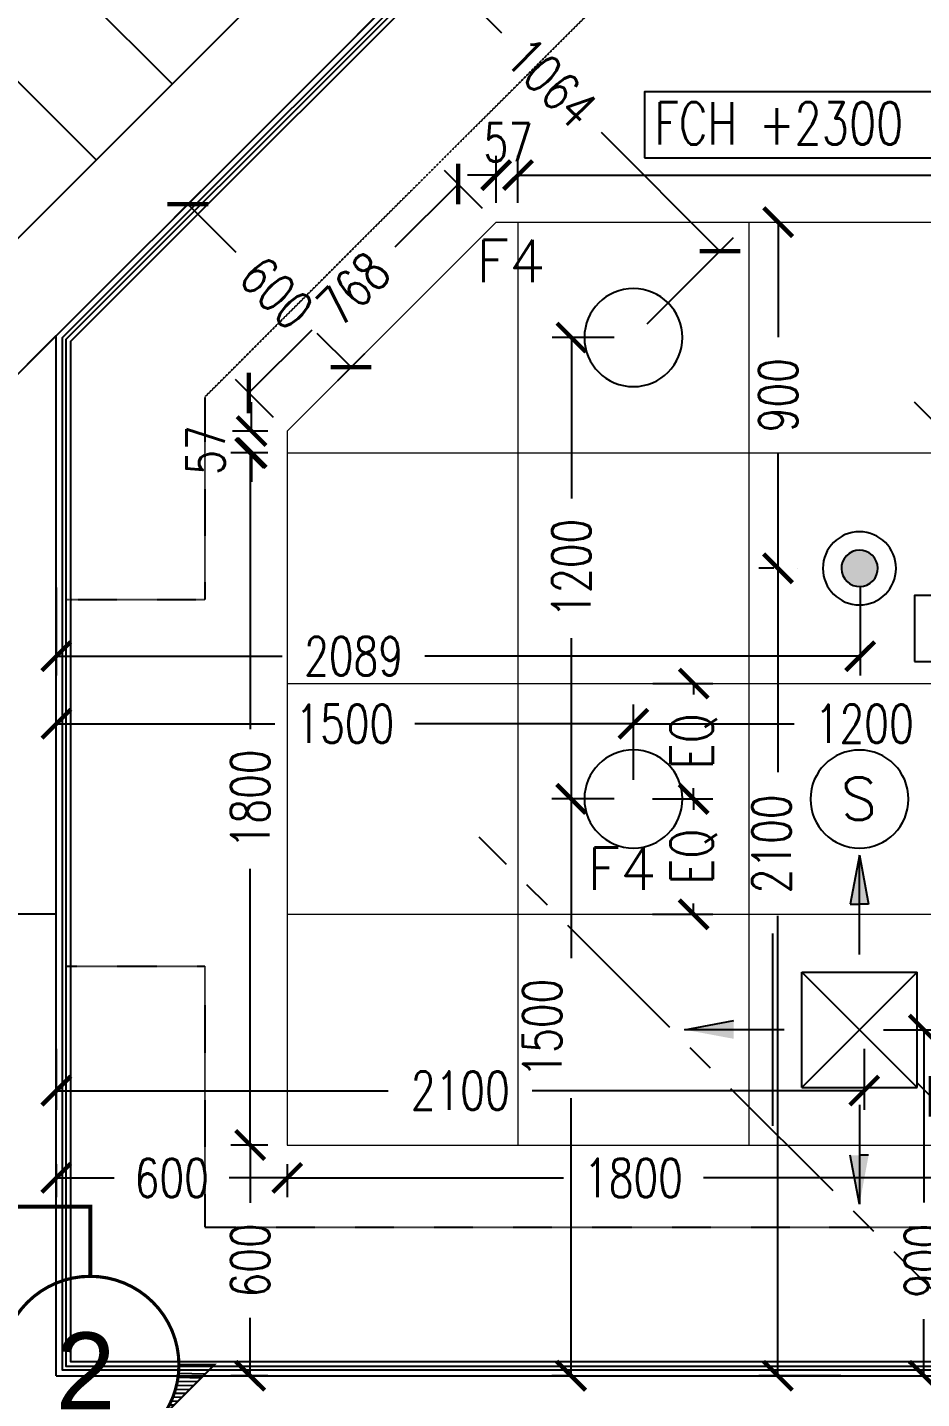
# Model space of a CAD drawing. Header units: millimetres. Extents: x 186805 to 449048, y 2167 to 51540.
# Drawn here: x 423203 to 425527, y 12773 to 16339 of the extents above; entities that cross this region are included whole.
import ezdxf
from ezdxf.enums import TextEntityAlignment as Align

# ---------------------------------------------------------------- set-up
doc = ezdxf.new("R2010")
doc.units = ezdxf.units.MM
for name, pattern in [('BC$0$DASHDOT2', [0.5, 0.25, -0.125, 0, -0.125]), ('BC$0$XR-BAS2-BLOCK-B$1$CENTER', [2, 1.25, -0.25, 0.25, -0.25]), ('CENTER', [2, 1.25, -0.25, 0.25, -0.25]), ('HIDDEN2', [0.1875, 0.125, -0.0625])]:
    doc.linetypes.add(name, pattern=pattern)
doc.layers.get('0').update_dxf_attribs({"linetype": 'CONTINUOUS'})
doc.layers.get('Defpoints').update_dxf_attribs({"linetype": 'CONTINUOUS'})
doc.layers.add('0-60x60-C', color=3, linetype='CONTINUOUS', lineweight=13)
doc.layers.add('wall', color=4, linetype='CONTINUOUS', lineweight=25)
for name, color, linetype in [('0TG-grid', 9, 'CENTER'), ('A-CONC-BLDG', 6, 'CONTINUOUS'), ('A-STAIR', 51, 'CONTINUOUS'), ('a-wall', 140, 'CONTINUOUS'), ('BC-dim', 1, 'CONTINUOUS'), ('dimension', 7, 'CONTINUOUS'), ('E-ARMATUR', 2, 'CONTINUOUS'), ('MEP', 16, 'CONTINUOUS'), ('SHADOW LINE', 151, 'CONTINUOUS'), ('SITE SURVEY ROOM$0$SITE SURVEY ROOM$0$DECORATIVE DETAILS-1$0$WALL FIXTURE DETAILS$0$ECO-WORLD DETAILS$0$FINAL ECO-1#$0$REV ECO$0$FINAL DRGS1$0$REFER', 7, 'CONTINUOUS'), ('TEXT', 3, 'CONTINUOUS')]:
    doc.layers.add(name, color=color, linetype=linetype)
doc.layers.add('D-ACC-150MM THICK', color=7, linetype='CONTINUOUS', true_color=0x309d2a)
doc.styles.add('BW.B$0$SAS', font='sanss___.ttf')
doc.styles.add('ROMANS_075', font='romans.shx', dxfattribs={"width": 0.75})
doc.dimstyles.new('ARCH_1-50B$0', dxfattribs={"dimscale": 1000, "dimtxt": 0.11, "dimasz": 0.075, "dimexe": 0.05, "dimexo": 0.05, "dimgap": 0.055, "dimtad": 0, "dimdec": 0, "dimrnd": 1, "dimzin": 12, "dimdsep": 46, "dimtxsty": 'ROMANS_075', "dimblk1": 'ARCHTICK', "dimblk2": 'ARCHTICK', "dimsah": 1, "dimcen": 0.07, "dimclrd": 9, "dimclre": 9, "dimadec": 0, "dimazin": 0, "dimtfac": 1, "dimtdec": 0, "dimtofl": 0, "dimtmove": 0, "dimatfit": 3, "dimldrblk": 'ARCHTICK', "dimfxl": 0.05, "dimtolj": 1, "dimtzin": 12, "dimarcsym": 0})

# ---------------------------------------------------------------- blocks, each defined once
blk = doc.blocks.new('A$C7C4A1575')
at = {"layer": 'A-CONC-BLDG', "color": 8}
blk.add_lwpolyline([(23051.2, 31615.1), (22945.1, 31721.2), (22945.1, 33194.8), (26350.3, 36600), (28495.1, 36600), (28495.1, 35700), (28245.1, 35700), (28245.1, 36350), (26453.8, 36350), (23195.1, 33091.3), (23195.1, 31759)], dxfattribs=at)
at = {"layer": 'A-STAIR', "color": 8}
for p, q in [((25641.7, 35537.9), (26631.6, 34547.9)), ((25443.7, 35339.9), (26433.7, 34349.9))]:
    blk.add_line(p, q, dxfattribs=at)
at = {"layer": 'a-wall', "color": 8}
for p, q in [((25745.1, 38700), (23045.1, 38700)), ((25745.1, 38700), (25745.1, 35994.8)), ((25745.1, 38700), (25745.1, 35994.8)), ((25745.1, 37500), (26545.1, 37500)), ((25745.1, 37500), (26545.1, 37500))]:
    blk.add_line(p, q, dxfattribs=at)
blk = doc.blocks.new('A$C32DD6ECA')
at = {"layer": '0-60x60-C', "color": 16, "xscale": 0.04183124983683228, "yscale": 0.04183124983683228, "zscale": 0.04183124983683228, "rotation": 180}
blk.add_blockref('A$C7C4A1575', (4397.08, 2202.64), dxfattribs=at)
blk = doc.blocks.new('_ArchTick')
at = {"color": 0, "linetype": 'ByBlock', "const_width": 0.15}
blk.add_lwpolyline([(-0.5, -0.5), (0.5, 0.5)], dxfattribs=at)
blk = doc.blocks.new('*D46')
at = {"layer": 'Defpoints', "color": 0, "transparency": 16777216}
for p in [(-578351.9, -209464.1), (-577751.9, -209464.1), (-578351.9, -209549.7)]:
    blk.add_point(p, dxfattribs=at)
at = {"layer": 'dimension', "color": 9, "lineweight": -2, "transparency": 16777216}
for p, q in [((-578351.9, -209514.1), (-578351.9, -209599.7)), ((-577751.9, -209514.1), (-577751.9, -209599.7)), ((-578351.9, -209549.7), (-578201.5, -209549.7)), ((-577751.9, -209549.7), (-577902.2, -209549.7))]:
    blk.add_line(p, q, dxfattribs=at)
at = {"layer": 'dimension', "color": 9, "lineweight": -2, "transparency": 16777216, "xscale": 75, "yscale": 75, "zscale": 75, "rotation": 180}
blk.add_blockref('_ArchTick', (-578351.9, -209549.7), dxfattribs=at)
at = {"layer": 'dimension', "color": 9, "lineweight": -2, "transparency": 16777216, "xscale": 75, "yscale": 75, "zscale": 75}
blk.add_blockref('_ArchTick', (-577751.9, -209549.7), dxfattribs=at)
at = {"layer": 'dimension', "color": 0, "transparency": 16777216, "insert": (-578051.9, -209549.7), "char_height": 100, "attachment_point": 5, "style": 'ROMANS_075'}
blk.add_mtext('\\A1;600', dxfattribs=at)
blk = doc.blocks.new('*D47')
at = {"layer": 'Defpoints', "color": 0, "transparency": 16777216}
for p in [(-577751.9, -209464.1), (-575951.9, -209464.1), (-575951.9, -209549.7)]:
    blk.add_point(p, dxfattribs=at)
at = {"layer": 'dimension', "color": 9, "lineweight": -2, "transparency": 16777216}
for p, q in [((-577751.9, -209514.1), (-577751.9, -209599.7)), ((-575951.9, -209514.1), (-575951.9, -209599.7)), ((-577751.9, -209549.7), (-577033.7, -209549.7)), ((-575951.9, -209549.7), (-576670.1, -209549.7))]:
    blk.add_line(p, q, dxfattribs=at)
at = {"layer": 'dimension', "color": 9, "lineweight": -2, "transparency": 16777216, "xscale": 75, "yscale": 75, "zscale": 75, "rotation": 180}
blk.add_blockref('_ArchTick', (-577751.9, -209549.7), dxfattribs=at)
at = {"layer": 'dimension', "color": 9, "lineweight": -2, "transparency": 16777216, "xscale": 75, "yscale": 75, "zscale": 75}
blk.add_blockref('_ArchTick', (-575951.9, -209549.7), dxfattribs=at)
at = {"layer": 'dimension', "color": 0, "transparency": 16777216, "insert": (-576851.9, -209549.7), "char_height": 100, "attachment_point": 5, "style": 'ROMANS_075'}
blk.add_mtext('\\A1;1800', dxfattribs=at)
blk = doc.blocks.new('*D49')
at = {"layer": 'Defpoints', "color": 0, "transparency": 16777216}
for p in [(-577751.9, -209464.1), (-577848.1, -210064.1), (-577751.9, -210064.1)]:
    blk.add_point(p, dxfattribs=at)
at = {"layer": 'dimension', "color": 9, "lineweight": -2, "transparency": 16777216}
for p, q in [((-577801.9, -209464.1), (-577898.1, -209464.1)), ((-577848.1, -209464.1), (-577848.1, -209614.4)), ((-577848.1, -210064.1), (-577848.1, -209913.7)), ((-577801.9, -210064.1), (-577898.1, -210064.1))]:
    blk.add_line(p, q, dxfattribs=at)
at = {"layer": 'dimension', "color": 9, "lineweight": -2, "transparency": 16777216, "xscale": 75, "yscale": 75, "zscale": 75}
for p, rotation in [((-577848.1, -209464.1), 90), ((-577848.1, -210064.1), 270)]:
    blk.add_blockref('_ArchTick', p, dxfattribs=dict(at, rotation=rotation))
at = {"layer": 'dimension', "color": 0, "transparency": 16777216, "insert": (-577848.1, -209764.1), "char_height": 100, "attachment_point": 5, "rotation": 90, "style": 'ROMANS_075'}
blk.add_mtext('\\A1;600', dxfattribs=at)
blk = doc.blocks.new('*D50')
at = {"layer": 'Defpoints', "color": 0, "transparency": 16777216}
for p in [(-577848.1, -207664.1), (-577751.9, -207664.1), (-577751.9, -209464.1)]:
    blk.add_point(p, dxfattribs=at)
at = {"layer": 'dimension', "color": 9, "lineweight": -2, "transparency": 16777216}
for p, q in [((-577801.9, -207664.1), (-577898.1, -207664.1)), ((-577848.1, -207664.1), (-577848.1, -208382.3)), ((-577848.1, -209464.1), (-577848.1, -208745.9)), ((-577801.9, -209464.1), (-577898.1, -209464.1))]:
    blk.add_line(p, q, dxfattribs=at)
at = {"layer": 'dimension', "color": 9, "lineweight": -2, "transparency": 16777216, "xscale": 75, "yscale": 75, "zscale": 75}
for p, rotation in [((-577848.1, -207664.1), 90), ((-577848.1, -209464.1), 270)]:
    blk.add_blockref('_ArchTick', p, dxfattribs=dict(at, rotation=rotation))
at = {"layer": 'dimension', "color": 0, "transparency": 16777216, "insert": (-577848.1, -208564.1), "char_height": 100, "attachment_point": 5, "rotation": 90, "style": 'ROMANS_075'}
blk.add_mtext('\\A1;1800', dxfattribs=at)
blk = doc.blocks.new('*D51')
at = {"layer": 'Defpoints', "color": 0, "transparency": 16777216}
for p in [(-577939.7, -206946.7), (-578010.1, -207017.2), (-577515.4, -207371)]:
    blk.add_point(p, dxfattribs=at)
at = {"layer": 'dimension', "color": 9, "lineweight": -2, "transparency": 16777216}
for p, q in [((-577975, -206982.1), (-578045.5, -207052.5)), ((-578010.1, -207017.2), (-577885.4, -207141.9)), ((-577585.9, -207441.4), (-577673.8, -207353.5)), ((-577550.8, -207406.3), (-577621.2, -207476.8))]:
    blk.add_line(p, q, dxfattribs=at)
at = {"layer": 'dimension', "color": 9, "lineweight": -2, "transparency": 16777216, "xscale": 75, "yscale": 75, "zscale": 75}
for p, rotation in [((-578010.1, -207017.2), 134.9999999999941), ((-577585.9, -207441.4), 314.9999999999941)]:
    blk.add_blockref('_ArchTick', p, dxfattribs=dict(at, rotation=rotation))
at = {"layer": 'dimension', "color": 0, "transparency": 16777216, "insert": (-577779.6, -207247.7), "char_height": 100, "attachment_point": 5, "rotation": 315, "style": 'ROMANS_075'}
blk.add_mtext('\\A1;600', dxfattribs=at)
blk = doc.blocks.new('*D52')
at = {"layer": 'Defpoints', "color": 0, "transparency": 16777216}
for p in [(-577844.2, -207607.4), (-577751.9, -207607.4), (-577751.9, -207664.1)]:
    blk.add_point(p, dxfattribs=at)
at = {"layer": 'dimension', "color": 9, "lineweight": -2, "transparency": 16777216}
for p, q in [((-577844.2, -207607.4), (-577844.2, -207532.4)), ((-577801.9, -207607.4), (-577894.2, -207607.4)), ((-577801.9, -207664.1), (-577894.2, -207664.1)), ((-577844.2, -207664.1), (-577844.2, -207739.1))]:
    blk.add_line(p, q, dxfattribs=at)
at = {"layer": 'dimension', "color": 9, "lineweight": -2, "transparency": 16777216, "xscale": 75, "yscale": 75, "zscale": 75}
for p, rotation in [((-577844.2, -207607.4), 270), ((-577844.2, -207664.1), 90)]:
    blk.add_blockref('_ArchTick', p, dxfattribs=dict(at, rotation=rotation))
at = {"layer": 'dimension', "color": 0, "transparency": 16777216, "insert": (-577963.9, -207656.8), "char_height": 100, "attachment_point": 5, "rotation": 90, "style": 'ROMANS_075'}
blk.add_mtext('\\A1;57', dxfattribs=at)
blk = doc.blocks.new('*D53')
at = {"layer": 'Defpoints', "color": 0, "transparency": 16777216}
for p in [(-577307.8, -206964.8), (-577208.5, -207064.1), (-577751.9, -207607.4)]:
    blk.add_point(p, dxfattribs=at)
at = {"layer": 'dimension', "color": 9, "lineweight": -2, "transparency": 16777216}
for p, q in [((-577243.9, -207028.7), (-577343.1, -206929.5)), ((-577307.8, -206964.8), (-577472.4, -207129.4)), ((-577851.1, -207508.2), (-577686.5, -207343.6)), ((-577787.2, -207572.1), (-577886.5, -207472.8))]:
    blk.add_line(p, q, dxfattribs=at)
at = {"layer": 'dimension', "color": 9, "lineweight": -2, "transparency": 16777216, "xscale": 75, "yscale": 75, "zscale": 75}
for p, rotation in [((-577307.8, -206964.8), 44.99999999999079), ((-577851.1, -207508.2), 224.9999999999908)]:
    blk.add_blockref('_ArchTick', p, dxfattribs=dict(at, rotation=rotation))
at = {"layer": 'dimension', "color": 0, "transparency": 16777216, "insert": (-577579.5, -207236.5), "char_height": 100, "attachment_point": 5, "rotation": 45, "style": 'ROMANS_075'}
blk.add_mtext('\\A1;768', dxfattribs=at)
blk = doc.blocks.new('*D54')
at = {"layer": 'Defpoints', "color": 0, "transparency": 16777216}
for p in [(-577208.5, -206941.5), (-577208.5, -207064.1), (-577151.9, -207064.1)]:
    blk.add_point(p, dxfattribs=at)
at = {"layer": 'dimension', "color": 9, "lineweight": -2, "transparency": 16777216}
for p, q in [((-577208.5, -207014.1), (-577208.5, -206891.5)), ((-577151.9, -207014.1), (-577151.9, -206891.5)), ((-577208.5, -206941.5), (-577283.5, -206941.5)), ((-577151.9, -206941.5), (-577076.9, -206941.5))]:
    blk.add_line(p, q, dxfattribs=at)
at = {"layer": 'dimension', "color": 9, "lineweight": -2, "transparency": 16777216, "xscale": 75, "yscale": 75, "zscale": 75}
blk.add_blockref('_ArchTick', (-577208.5, -206941.5), dxfattribs=at)
at = {"layer": 'dimension', "color": 9, "lineweight": -2, "transparency": 16777216, "xscale": 75, "yscale": 75, "zscale": 75, "rotation": 180}
blk.add_blockref('_ArchTick', (-577151.9, -206941.5), dxfattribs=at)
at = {"layer": 'dimension', "color": 0, "transparency": 16777216, "insert": (-577177.1, -206856.5), "char_height": 100, "attachment_point": 5, "style": 'ROMANS_075'}
blk.add_mtext('\\A1;57', dxfattribs=at)
blk = doc.blocks.new('*D55')
at = {"layer": 'Defpoints', "color": 0, "transparency": 16777216}
for p in [(-574751.9, -206941.5), (-577151.9, -207064.1), (-574751.9, -207064.1)]:
    blk.add_point(p, dxfattribs=at)
at = {"layer": 'dimension', "color": 9, "lineweight": -2, "transparency": 16777216}
for p, q in [((-577151.9, -207014.1), (-577151.9, -206891.5)), ((-574751.9, -207014.1), (-574751.9, -206891.5)), ((-577151.9, -206941.5), (-575855.4, -206941.5)), ((-574751.9, -206941.5), (-575481.1, -206941.5))]:
    blk.add_line(p, q, dxfattribs=at)
at = {"layer": 'dimension', "color": 9, "lineweight": -2, "transparency": 16777216, "xscale": 75, "yscale": 75, "zscale": 75, "rotation": 180}
blk.add_blockref('_ArchTick', (-577151.9, -206941.5), dxfattribs=at)
at = {"layer": 'dimension', "color": 9, "lineweight": -2, "transparency": 16777216, "xscale": 75, "yscale": 75, "zscale": 75}
blk.add_blockref('_ArchTick', (-574751.9, -206941.5), dxfattribs=at)
at = {"layer": 'dimension', "color": 0, "transparency": 16777216, "insert": (-575668.3, -206941.5), "char_height": 100, "attachment_point": 5, "style": 'ROMANS_075'}
blk.add_mtext('\\A1;2400', dxfattribs=at)
blk = doc.blocks.new('*D56')
at = {"layer": 'Defpoints', "color": 0, "transparency": 16777216}
for p in [(-574751.9, -208264.1), (-576078.8, -209337.2), (-575951.9, -209464.1)]:
    blk.add_point(p, dxfattribs=at)
at = {"layer": 'dimension', "color": 9, "lineweight": -2, "transparency": 16777216}
for p, q in [((-574787.2, -208228.7), (-574914.1, -208101.9)), ((-574878.8, -208137.2), (-575509.3, -208767.7)), ((-576078.8, -209337.2), (-575766.3, -209024.8)), ((-575987.2, -209428.7), (-576114.1, -209301.9))]:
    blk.add_line(p, q, dxfattribs=at)
at = {"layer": 'dimension', "color": 9, "lineweight": -2, "transparency": 16777216, "xscale": 75, "yscale": 75, "zscale": 75}
for p, rotation in [((-574878.8, -208137.2), 45), ((-576078.8, -209337.2), 225)]:
    blk.add_blockref('_ArchTick', p, dxfattribs=dict(at, rotation=rotation))
at = {"layer": 'dimension', "color": 0, "transparency": 16777216, "insert": (-575625.3, -208908.7), "char_height": 100, "attachment_point": 5, "rotation": 45, "style": 'ROMANS_075'}
blk.add_mtext('\\A1;1697', dxfattribs=at)
blk = doc.blocks.new('*D152')
at = {"layer": 'Defpoints', "color": 0, "transparency": 16777216}
for p in [(-578351.9, -208368.5), (-576851.9, -208564.1), (-578351.9, -208671.3)]:
    blk.add_point(p, dxfattribs=at)
at = {"layer": 'dimension', "color": 9, "lineweight": -2, "transparency": 16777216}
for p, q in [((-578351.9, -208621.3), (-578351.9, -208318.5)), ((-576851.9, -208514.1), (-576851.9, -208318.5)), ((-578351.9, -208368.5), (-577783.7, -208368.5)), ((-576851.9, -208368.5), (-577420.1, -208368.5))]:
    blk.add_line(p, q, dxfattribs=at)
at = {"layer": 'dimension', "color": 9, "lineweight": -2, "transparency": 16777216, "xscale": 75, "yscale": 75, "zscale": 75, "rotation": 180}
blk.add_blockref('_ArchTick', (-578351.9, -208368.5), dxfattribs=at)
at = {"layer": 'dimension', "color": 9, "lineweight": -2, "transparency": 16777216, "xscale": 75, "yscale": 75, "zscale": 75}
blk.add_blockref('_ArchTick', (-576851.9, -208368.5), dxfattribs=at)
at = {"layer": 'dimension', "color": 0, "transparency": 16777216, "insert": (-577601.9, -208368.5), "char_height": 100, "attachment_point": 5, "style": 'ROMANS_075'}
blk.add_mtext('\\A1;1500', dxfattribs=at)
blk = doc.blocks.new('*D153')
at = {"layer": 'Defpoints', "color": 0, "transparency": 16777216}
for p in [(-575651.9, -208368.5), (-576851.9, -208564.1), (-575651.9, -208564.1)]:
    blk.add_point(p, dxfattribs=at)
at = {"layer": 'dimension', "color": 9, "lineweight": -2, "transparency": 16777216}
for p, q in [((-576851.9, -208514.1), (-576851.9, -208318.5)), ((-575651.9, -208514.1), (-575651.9, -208318.5)), ((-576851.9, -208368.5), (-576433.7, -208368.5)), ((-575651.9, -208368.5), (-576070.1, -208368.5))]:
    blk.add_line(p, q, dxfattribs=at)
at = {"layer": 'dimension', "color": 9, "lineweight": -2, "transparency": 16777216, "xscale": 75, "yscale": 75, "zscale": 75, "rotation": 180}
blk.add_blockref('_ArchTick', (-576851.9, -208368.5), dxfattribs=at)
at = {"layer": 'dimension', "color": 9, "lineweight": -2, "transparency": 16777216, "xscale": 75, "yscale": 75, "zscale": 75}
blk.add_blockref('_ArchTick', (-575651.9, -208368.5), dxfattribs=at)
at = {"layer": 'dimension', "color": 0, "transparency": 16777216, "insert": (-576251.9, -208368.5), "char_height": 100, "attachment_point": 5, "style": 'ROMANS_075'}
blk.add_mtext('\\A1;1200', dxfattribs=at)
blk = doc.blocks.new('*D154')
at = {"layer": 'Defpoints', "color": 0, "transparency": 16777216}
for p in [(-576851.9, -208564.1), (-577013.9, -210064.1), (-576959.1, -210064.1)]:
    blk.add_point(p, dxfattribs=at)
at = {"layer": 'dimension', "color": 9, "lineweight": -2, "transparency": 16777216}
for p, q in [((-576901.9, -208564.1), (-577063.9, -208564.1)), ((-577013.9, -208564.1), (-577013.9, -208978.3)), ((-577013.9, -210064.1), (-577013.9, -209341.8)), ((-577009.1, -210064.1), (-577063.9, -210064.1))]:
    blk.add_line(p, q, dxfattribs=at)
at = {"layer": 'dimension', "color": 9, "lineweight": -2, "transparency": 16777216, "xscale": 75, "yscale": 75, "zscale": 75}
for p, rotation in [((-577013.9, -208564.1), 90), ((-577013.9, -210064.1), 270)]:
    blk.add_blockref('_ArchTick', p, dxfattribs=dict(at, rotation=rotation))
at = {"layer": 'dimension', "color": 0, "transparency": 16777216, "insert": (-577089.1, -209160), "char_height": 100, "attachment_point": 5, "rotation": 90, "style": 'ROMANS_075'}
blk.add_mtext('\\A1;1500', dxfattribs=at)
blk = doc.blocks.new('*D155')
at = {"layer": 'Defpoints', "color": 0, "transparency": 16777216}
for p in [(-577013.1, -207364.1), (-576851.9, -207364.1), (-576851.9, -208564.1)]:
    blk.add_point(p, dxfattribs=at)
at = {"layer": 'dimension', "color": 9, "lineweight": -2, "transparency": 16777216}
for p, q in [((-576901.9, -207364.1), (-577063.1, -207364.1)), ((-577013.1, -207364.1), (-577013.1, -207782.3)), ((-577013.1, -208564.1), (-577013.1, -208145.9)), ((-576901.9, -208564.1), (-577063.1, -208564.1))]:
    blk.add_line(p, q, dxfattribs=at)
at = {"layer": 'dimension', "color": 9, "lineweight": -2, "transparency": 16777216, "xscale": 75, "yscale": 75, "zscale": 75}
for p, rotation in [((-577013.1, -207364.1), 90), ((-577013.1, -208564.1), 270)]:
    blk.add_blockref('_ArchTick', p, dxfattribs=dict(at, rotation=rotation))
at = {"layer": 'dimension', "color": 0, "transparency": 16777216, "insert": (-577013.1, -207964.1), "char_height": 100, "attachment_point": 5, "rotation": 90, "style": 'ROMANS_075'}
blk.add_mtext('\\A1;1200', dxfattribs=at)
blk = doc.blocks.new('*D165')
at = {"layer": 'Defpoints', "color": 0, "transparency": 16777216}
for p in [(-577379.5, -206386.5), (-577604.5, -206611.5), (-576851.9, -207364.1)]:
    blk.add_point(p, dxfattribs=at)
at = {"layer": 'dimension', "color": 9, "lineweight": -2, "transparency": 16777216}
for p, q in [((-577569.1, -206576.1), (-577344.1, -206351.2)), ((-577379.5, -206386.5), (-577194.6, -206571.4)), ((-576626.9, -207139.1), (-576935, -206831)), ((-576816.5, -207328.7), (-576591.5, -207103.8))]:
    blk.add_line(p, q, dxfattribs=at)
at = {"layer": 'dimension', "color": 9, "lineweight": -2, "transparency": 16777216, "xscale": 75, "yscale": 75, "zscale": 75}
for p, rotation in [((-577379.5, -206386.5), 134.9999999999889), ((-576626.9, -207139.1), 314.9999999999889)]:
    blk.add_blockref('_ArchTick', p, dxfattribs=dict(at, rotation=rotation))
at = {"layer": 'dimension', "color": 0, "transparency": 16777216, "insert": (-577064.3, -206700.7), "char_height": 100, "attachment_point": 5, "rotation": 315, "style": 'ROMANS_075'}
blk.add_mtext('\\A1;1064', dxfattribs=at)
blk = doc.blocks.new('*D177')
at = {"layer": 'Defpoints', "color": 0, "transparency": 16777216}
for p in [(-578351.9, -207964.1), (-576262.4, -207964.1), (-578351.9, -208192.7)]:
    blk.add_point(p, dxfattribs=at)
at = {"layer": 'dimension', "color": 9, "lineweight": -2, "transparency": 16777216}
for p, q in [((-578351.9, -208014.1), (-578351.9, -208242.7)), ((-576262.4, -208014.1), (-576262.4, -208242.7)), ((-578351.9, -208192.7), (-577764.5, -208192.7)), ((-576262.4, -208192.7), (-577393.8, -208192.7))]:
    blk.add_line(p, q, dxfattribs=at)
at = {"layer": 'dimension', "color": 9, "lineweight": -2, "transparency": 16777216, "xscale": 75, "yscale": 75, "zscale": 75, "rotation": 180}
blk.add_blockref('_ArchTick', (-578351.9, -208192.7), dxfattribs=at)
at = {"layer": 'dimension', "color": 9, "lineweight": -2, "transparency": 16777216, "xscale": 75, "yscale": 75, "zscale": 75}
blk.add_blockref('_ArchTick', (-576262.4, -208192.7), dxfattribs=at)
at = {"layer": 'dimension', "color": 0, "transparency": 16777216, "insert": (-577579.2, -208192.7), "char_height": 100, "attachment_point": 5, "style": 'ROMANS_075'}
blk.add_mtext('\\A1;2089', dxfattribs=at)
blk = doc.blocks.new('*D178')
at = {"layer": 'Defpoints', "color": 0, "transparency": 16777216}
for p in [(-576437, -207964.1), (-576476.3, -210064.1), (-576262.4, -210064.1)]:
    blk.add_point(p, dxfattribs=at)
at = {"layer": 'dimension', "color": 9, "lineweight": -2, "transparency": 16777216}
for p, q in [((-576487, -207964.1), (-576526.3, -207964.1)), ((-576476.3, -207964.1), (-576476.3, -208494)), ((-576476.3, -210064.1), (-576476.3, -208868.3)), ((-576312.4, -210064.1), (-576526.3, -210064.1))]:
    blk.add_line(p, q, dxfattribs=at)
at = {"layer": 'dimension', "color": 9, "lineweight": -2, "transparency": 16777216, "xscale": 75, "yscale": 75, "zscale": 75}
for p, rotation in [((-576476.3, -207964.1), 90), ((-576476.3, -210064.1), 270)]:
    blk.add_blockref('_ArchTick', p, dxfattribs=dict(at, rotation=rotation))
at = {"layer": 'dimension', "color": 0, "transparency": 16777216, "insert": (-576493, -208681.1), "char_height": 100, "attachment_point": 5, "rotation": 90, "style": 'ROMANS_075'}
blk.add_mtext('\\A1;2100', dxfattribs=at)
blk = doc.blocks.new('*D181')
at = {"layer": 'Defpoints', "color": 0, "transparency": 16777216}
for p in [(-576251.9, -209164.1), (-576251.9, -210064.1), (-576097.1, -210064.1)]:
    blk.add_point(p, dxfattribs=at)
at = {"layer": 'dimension', "color": 9, "lineweight": -2, "transparency": 16777216}
for p, q in [((-576201.9, -209164.1), (-576047.1, -209164.1)), ((-576097.1, -209164.1), (-576097.1, -209613.7)), ((-576097.1, -210064.1), (-576097.1, -209916.6)), ((-576201.9, -210064.1), (-576047.1, -210064.1))]:
    blk.add_line(p, q, dxfattribs=at)
at = {"layer": 'dimension', "color": 9, "lineweight": -2, "transparency": 16777216, "xscale": 75, "yscale": 75, "zscale": 75}
for p, rotation in [((-576097.1, -209164.1), 90), ((-576097.1, -210064.1), 270)]:
    blk.add_blockref('_ArchTick', p, dxfattribs=dict(at, rotation=rotation))
at = {"layer": 'dimension', "color": 0, "transparency": 16777216, "insert": (-576097.1, -209765.1), "char_height": 100, "attachment_point": 5, "rotation": 90, "style": 'ROMANS_075'}
blk.add_mtext('\\A1;900', dxfattribs=at)
blk = doc.blocks.new('*D183')
at = {"layer": 'Defpoints', "color": 0, "transparency": 16777216}
for p in [(-578351.9, -209164.1), (-576251.9, -209164.1), (-578351.9, -209322.7)]:
    blk.add_point(p, dxfattribs=at)
at = {"layer": 'dimension', "color": 9, "lineweight": -2, "transparency": 16777216}
for p, q in [((-578351.9, -209214.1), (-578351.9, -209372.7)), ((-576251.9, -209214.1), (-576251.9, -209372.7)), ((-578351.9, -209322.7), (-577489, -209322.7)), ((-576251.9, -209322.7), (-577114.7, -209322.7))]:
    blk.add_line(p, q, dxfattribs=at)
at = {"layer": 'dimension', "color": 9, "lineweight": -2, "transparency": 16777216, "xscale": 75, "yscale": 75, "zscale": 75, "rotation": 180}
blk.add_blockref('_ArchTick', (-578351.9, -209322.7), dxfattribs=at)
at = {"layer": 'dimension', "color": 9, "lineweight": -2, "transparency": 16777216, "xscale": 75, "yscale": 75, "zscale": 75}
blk.add_blockref('_ArchTick', (-576251.9, -209322.7), dxfattribs=at)
at = {"layer": 'dimension', "color": 0, "transparency": 16777216, "insert": (-577301.9, -209322.7), "char_height": 100, "attachment_point": 5, "style": 'ROMANS_075'}
blk.add_mtext('\\A1;2100', dxfattribs=at)
blk = doc.blocks.new('*D191')
at = {"layer": 'Defpoints', "color": 0, "transparency": 16777216}
for p in [(-576475.6, -207064.1), (-576475.6, -207064.1), (-576475.6, -207964.1)]:
    blk.add_point(p, dxfattribs=at)
at = {"layer": 'dimension', "color": 9, "lineweight": -2, "transparency": 16777216}
for p, q in [((-576475.6, -207064.1), (-576475.6, -207362.7)), ((-576425.6, -207064.1), (-576425.6, -207064.1)), ((-576475.6, -207964.1), (-576475.6, -207665.5)), ((-576425.6, -207964.1), (-576425.6, -207964.1))]:
    blk.add_line(p, q, dxfattribs=at)
at = {"layer": 'dimension', "color": 9, "lineweight": -2, "transparency": 16777216, "xscale": 75, "yscale": 75, "zscale": 75}
for p, rotation in [((-576475.6, -207064.1), 90), ((-576475.6, -207964.1), 270)]:
    blk.add_blockref('_ArchTick', p, dxfattribs=dict(at, rotation=rotation))
at = {"layer": 'dimension', "color": 0, "transparency": 16777216, "insert": (-576475.6, -207514.1), "char_height": 100, "attachment_point": 5, "rotation": 90, "style": 'ROMANS_075'}
blk.add_mtext('\\A1;900', dxfattribs=at)
blk = doc.blocks.new('f44')
at = {"layer": 'E-ARMATUR', "color": 16}
blk.add_circle((0, 0), 127.5, dxfattribs=at)
blk = doc.blocks.new('*D134')
at = {"layer": 'Defpoints', "color": 0, "transparency": 16777216}
for p in [(-576851.8, -208264), (-576695.3, -208264), (-576851.9, -208564.1)]:
    blk.add_point(p, dxfattribs=at)
at = {"layer": 'dimension', "color": 9, "lineweight": -2, "transparency": 16777216}
for p, q in [((-576801.8, -208264), (-576645.3, -208264)), ((-576695.3, -208264), (-576695.3, -208292.3)), ((-576695.3, -208564.1), (-576695.3, -208535.9)), ((-576801.9, -208564.1), (-576645.3, -208564.1))]:
    blk.add_line(p, q, dxfattribs=at)
at = {"layer": 'dimension', "color": 9, "lineweight": -2, "transparency": 16777216, "xscale": 75, "yscale": 75, "zscale": 75}
for p, rotation in [((-576695.3, -208264), 90), ((-576695.3, -208564.1), 270)]:
    blk.add_blockref('_ArchTick', p, dxfattribs=dict(at, rotation=rotation))
at = {"layer": 'dimension', "color": 0, "transparency": 16777216, "insert": (-576695.3, -208414.1), "char_height": 110, "attachment_point": 5, "rotation": 90, "style": 'ROMANS_075'}
blk.add_mtext('\\A1;EQ', dxfattribs=at)
blk = doc.blocks.new('*D135')
at = {"layer": 'Defpoints', "color": 0, "transparency": 16777216}
for p in [(-576851.8, -208564), (-576695.3, -208564), (-576851.9, -208864.1)]:
    blk.add_point(p, dxfattribs=at)
at = {"layer": 'dimension', "color": 9, "lineweight": -2, "transparency": 16777216}
for p, q in [((-576801.8, -208564), (-576645.3, -208564)), ((-576695.3, -208564), (-576695.3, -208592.3)), ((-576695.3, -208864.1), (-576695.3, -208835.9)), ((-576801.9, -208864.1), (-576645.3, -208864.1))]:
    blk.add_line(p, q, dxfattribs=at)
at = {"layer": 'dimension', "color": 9, "lineweight": -2, "transparency": 16777216, "xscale": 75, "yscale": 75, "zscale": 75}
for p, rotation in [((-576695.3, -208564), 90), ((-576695.3, -208864.1), 270)]:
    blk.add_blockref('_ArchTick', p, dxfattribs=dict(at, rotation=rotation))
at = {"layer": 'dimension', "color": 0, "transparency": 16777216, "insert": (-576695.3, -208714.1), "char_height": 110, "attachment_point": 5, "rotation": 90, "style": 'ROMANS_075'}
blk.add_mtext('\\A1;EQ', dxfattribs=at)
blk = doc.blocks.new('A$C35C014DB')
at = {"layer": 'MEP'}
h = blk.add_hatch(color=256, dxfattribs=at)
edge = h.paths.add_edge_path()
edge.add_ellipse((5456.5, 12047.7), major_axis=(-38.8, -27.2), ratio=1, start_angle=0, end_angle=360, ccw=False)
at = {"layer": 'SITE SURVEY ROOM$0$SITE SURVEY ROOM$0$DECORATIVE DETAILS-1$0$WALL FIXTURE DETAILS$0$ECO-WORLD DETAILS$0$FINAL ECO-1#$0$REV ECO$0$FINAL DRGS1$0$REFER'}
h = blk.add_hatch(dxfattribs=at)
h.set_pattern_fill('ANSI31', color=8, scale=82.345676, angle=136.1291, style=0)
h.set_pattern_definition([(358.87088, (7664.575, 10813.092), (-0.202834, -10.29121), [])])
h.paths.add_polyline_path([(3595.5, 9791.8, -0.333605), (3318.7, 9791.2), (3457.4, 9653.1)])
h.paths.add_polyline_path([(3226.1, 9975.4), (3133.9, 9975.2), (3272.6, 9837, -0.162403)])
h.paths.add_polyline_path([(3779.5, 9976.6), (3687.3, 9976.4, -0.162403), (3641.4, 9837.8)])
h.paths.add_polyline_path([(3075.5, 9863.3), (3075.2, 10011.4), (3148.7, 10011.6), (3149, 9863.4)], flags=9)
at = {"color": 9}
blk.add_lwpolyline([(6053.6, 9962.9), (6053.6, 10562.9), (6233.6, 10562.9), (6233.6, 10413.2), (7153.6, 11333.2), (7153.6, 13382.9), (6753.6, 13382.9), (6753.6, 13562.9), (7153.6, 13562.9), (7153.6, 14732.9), (6089.7, 14732.9), (5779.7, 15043), (3383.6, 12646.9), (3383.6, 9962.9)], close=True, dxfattribs=at)
blk.add_lwpolyline([(6075.6, 14732.9), (6075.6, 14732.9), (5779.7, 15028.9), (3393.6, 12642.8), (3393.6, 9972.9), (6043.6, 9972.9), (6043.6, 10572.9), (6243.6, 10572.9), (6243.6, 10437.4), (7143.6, 11337.4), (7142.2, 13383), (6753.6, 13382.9), (6753.6, 13562.9), (7153.6, 13562.9), (7153.6, 14732.9), (7153.6, 14732.9)], dxfattribs=at)
at = {"color": 9, "linetype": 'HIDDEN2', "ltscale": 0.5}
for points in [[(5350.5, 14089.1), (3754.6, 12493.2), (3754.6, 11966), (3393.6, 11966)], [(3393.6, 11012.9), (3754.6, 11012.9), (3754.6, 10333.9), (6043.6, 10333.9), (6043.6, 10333.9)]]:
    blk.add_lwpolyline(points, dxfattribs=at)
at = {"layer": '0-60x60-C', "color": 2}
for p, q in [((4511.9, 12947.9), (3968.6, 12404.6)), ((4511.9, 12947.9), (6968.6, 12947.9)), ((3968.6, 12404.6), (3968.6, 10547.9)), ((3968.6, 10547.9), (5768.6, 10547.9))]:
    blk.add_line(p, q, dxfattribs=at)
at = {"layer": '0-60x60-C', "color": 1}
for p, q in [((4568.6, 12947.9), (4568.6, 10547.9)), ((5168.6, 12947.9), (5168.6, 10547.9)), ((3968.6, 12347.9), (6968.6, 12347.9)), ((3968.6, 11747.9), (6968.6, 11747.9)), ((3968.6, 11147.9), (6368.6, 11147.9))]:
    blk.add_line(p, q, dxfattribs=at)
at = {"layer": '0TG-grid', "linetype": 'BC$0$XR-BAS2-BLOCK-B$1$CENTER', "ltscale": 300}
for p, q in [((16276.8, 1802.5), (5599.4, 12479.8)), ((15145.4, 671.1), (4468.1, 11348.5))]:
    blk.add_line(p, q, dxfattribs=at)
at = {"layer": 'A-CONC-BLDG'}
blk.add_lwpolyline([(6062.5, 17032.8), (6168.6, 16926.8), (6168.6, 15453.1), (2763.4, 12047.9), (618.6, 12047.9), (618.6, 12947.9), (868.6, 12947.9), (868.6, 12297.9), (2659.8, 12297.9), (5918.6, 15556.7), (5918.6, 16888.9)], dxfattribs=at)
at = {"layer": 'BC-dim', "color": 2, "linetype": 'BC$0$DASHDOT2', "ltscale": 100, "const_width": 10}
blk.add_lwpolyline([(3457.2, 10205.5), (3457.2, 10387.6), (2843.3, 10387.6)], dxfattribs=at)
at = {"layer": 'D-ACC-150MM THICK'}
blk.add_line((3218.6, 12503.1), (3368.6, 12653.1), dxfattribs=at)
at = {"layer": 'MEP'}
for p, q in [((5456.1, 11302.2), (5432.2, 11174.6)), ((5456.1, 11043.4), (5456.1, 11302.2)), ((5456.1, 11302.2), (5479.9, 11174.6)), ((5432.2, 11174.6), (5456.1, 11174.6)), ((5479.9, 11174.6), (5456.1, 11174.6)), ((5230.7, 10597.9), (5230.7, 11097.9)), ((5306.1, 10697.9), (5306.1, 10997.9)), ((5306.1, 10997.9), (5606.1, 10997.9)), ((5306.1, 10997.9), (5606.1, 10697.9)), ((5606.1, 10997.9), (5306.1, 10697.9)), ((5606.1, 10697.9), (5606.1, 10997.9)), ((5001.8, 10847.9), (5129.5, 10871.8)), ((5260.7, 10847.9), (5001.8, 10847.9)), ((5306.1, 10697.9), (5606.1, 10697.9)), ((5456.1, 10652.5), (5456.1, 10393.7)), ((5456.1, 10393.7), (5432.2, 10521.3)), ((5479.9, 10521.3), (5456.1, 10521.3))]:
    blk.add_line(p, q, dxfattribs=at)
at = {"layer": 'MEP', "extrusion": (0, 0, -1)}
for centre, major_axis, start_param, end_param in [((5456.2, 12047.7), (-54.5, 77.9), 3.752458, 10.035643), ((5456.5, 12047.7), (-38.8, -27.2), 5.323254218590446, 11.60643952577003)]:
    blk.add_ellipse(centre, major_axis=major_axis, ratio=1, start_param=start_param, end_param=end_param, dxfattribs=at)
at = {"layer": 'MEP'}
for points in [[(5456.1, 11174.6), (5432.2, 11174.6), (5456.1, 11302.2)], [(5456.1, 11174.6), (5479.9, 11174.6), (5456.1, 11302.2)], [(5129.5, 10847.9), (5129.5, 10871.8), (5001.8, 10847.9)], [(5129.5, 10847.9), (5129.5, 10824.1), (5001.8, 10847.9)], [(5456.1, 10521.3), (5432.2, 10521.3), (5456.1, 10393.7)], [(5456.1, 10521.3), (5479.9, 10521.3), (5456.1, 10393.7)]]:
    blk.add_solid(points, dxfattribs=at)
at = {"layer": 'SHADOW LINE'}
blk.add_lwpolyline([(6031.6, 9984.9), (6031.6, 10584.9), (6255.6, 10584.9), (6255.6, 10466.4), (7131.6, 11342.4), (7130.2, 13371), (6741.6, 13370.9), (6741.6, 13574.9), (7141.6, 13574.9), (7141.6, 14720.9), (6077.4, 14720.9), (5779.7, 15011.9), (3405.6, 12637.8), (3405.6, 9984.9)], close=True, dxfattribs=at)
at = {"layer": 'SITE SURVEY ROOM$0$SITE SURVEY ROOM$0$DECORATIVE DETAILS-1$0$WALL FIXTURE DETAILS$0$ECO-WORLD DETAILS$0$FINAL ECO-1#$0$REV ECO$0$FINAL DRGS1$0$REFER', "color": 8, "const_width": 8.23}
blk.add_lwpolyline([(3226.1, 9975.4, -1), (3687.3, 9976.4, -1), (3226.1, 9975.4)], format="xyb", dxfattribs=at)
at = {"layer": 'SITE SURVEY ROOM$0$SITE SURVEY ROOM$0$DECORATIVE DETAILS-1$0$WALL FIXTURE DETAILS$0$ECO-WORLD DETAILS$0$FINAL ECO-1#$0$REV ECO$0$FINAL DRGS1$0$REFER', "color": 1, "const_width": 4.94}
blk.add_lwpolyline([(3687.3, 9976.6), (3779.5, 9976.6), (3457.4, 9653.1), (3132.5, 9976.6), (3226.1, 9976.6)], dxfattribs=at)
at = {"layer": 'TEXT', "color": 4}
for points in [[(4897.2, 13115.3), (5649.7, 13115.3), (5649.7, 13287.1), (4897.2, 13287.1)], [(5598.8, 11805.5), (6351.2, 11805.5), (6351.2, 11977.3), (5598.8, 11977.3)]]:
    blk.add_lwpolyline(points, close=True, dxfattribs=at)
at = {"layer": 'wall'}
for p, q in [((3368.6, 9947.9), (3368.6, 12653.1)), ((3368.6, 11147.9), (2568.6, 11147.9)), ((3368.6, 9947.9), (6068.6, 9947.9))]:
    blk.add_line(p, q, dxfattribs=at)
at = {"layer": 'MEP', "xscale": -1, "rotation": 180}
for p in [(4868.6, 12647.9), (4868.6, 11447.9)]:
    blk.add_blockref('f44', p, dxfattribs=at)
at = {"layer": 'MEP', "linetype": 'Continuous', "xscale": -1, "rotation": 180}
blk.add_blockref('f44', (5456.2, 11447.7), dxfattribs=at)
at = {"layer": 'SITE SURVEY ROOM$0$SITE SURVEY ROOM$0$DECORATIVE DETAILS-1$0$WALL FIXTURE DETAILS$0$ECO-WORLD DETAILS$0$FINAL ECO-1#$0$REV ECO$0$FINAL DRGS1$0$REFER', "color": 3, "style": 'BW.B$0$SAS'}
blk.add_text('2', height=200, dxfattribs=at).set_placement((3367.1, 10060.5), align=Align.TOP_LEFT)
at = {"layer": 'TEXT', "color": 2, "linetype": 'Continuous', "style": 'ROMANS_075'}
for s, p in [('F4', (4460.5, 12792.2)), ('S', (5407.3, 11393.9)), ('F4', (4749, 11211.5))]:
    blk.add_text(s, height=110, dxfattribs=at).set_placement(p)
at = {"layer": 'TEXT', "color": 2, "linetype": 'Continuous', "insert": (4923.2, 13204.8), "char_height": 110, "attachment_point": 4, "style": 'ROMANS_075'}
blk.add_mtext('FCH +2300', dxfattribs=at)
at = {"layer": 'dimension'}
for base, p1, p2, angle, picture, middle, dimtype in [((4341, 13625.5), (4868.6, 12647.9), (4116, 13400.5), 135, '*D165', (4656.2, 13311.3), 129), ((3710.3, 12994.9), (4205, 12641), (3780.8, 13065.3), 135, '*D51', (3940.8, 12764.3), 129), ((3876.3, 12404.6), (3968.6, 12347.9), (3968.6, 12404.6), 270, '*D52', (3756.5, 12355.3), 128), ((5244.1, 9947.9), (5283.5, 12047.9), (5458, 9947.9), 270, '*D178', (5227.5, 11330.9), 128), ((5641.7, 10674.8), (6968.6, 11747.9), (5768.6, 10547.9), 225, '*D56', (6095.1, 11103.3), 129), ((4706.6, 9947.9), (4868.6, 11447.9), (4761.3, 9947.9), 270, '*D154', (4631.3, 10852), 128), ((5623.4, 9947.9), (5468.6, 10847.9), (5468.6, 9947.9), 270, '*D181', (5623.4, 10246.9), 128)]:
    dim = blk.add_linear_dim(base=base, p1=p1, p2=p2, angle=angle, dimstyle='ARCH_1-50B$0', override={"dimtxt": 0.1, "dimtmove": 2}, dxfattribs=at)
    dim.commit()
    dim.dimension.update_dxf_attribs({"geometry": picture, "text_midpoint": middle, "dimtype": dimtype, "insert": (581720.5, 220012)})
for base, p1, p2, picture, middle in [((4511.9, 13070.6), (4568.6, 12947.9), (4511.9, 12947.9), '*D54', (4543.4, 13155.6)), ((6968.6, 13070.6), (4568.6, 12947.9), (6968.6, 12947.9), '*D55', (6052.2, 13070.6)), ((3368.6, 11819.4), (5458, 12047.9), (3368.6, 12047.9), '*D177', (4141.3, 11819.4))]:
    dim = blk.add_linear_dim(base=base, p1=p1, p2=p2, dimstyle='ARCH_1-50B$0', override={"dimtxt": 0.1, "dimtmove": 2}, dxfattribs=at)
    dim.commit()
    dim.dimension.update_dxf_attribs({"geometry": picture, "text_midpoint": middle, "dimtype": 128, "insert": (581720.5, 220012)})
dim = blk.add_aligned_dim(p1=(3968.6, 12404.6), p2=(4511.9, 12947.9), distance=140.4, dimstyle='ARCH_1-50B$0', override={"dimtxt": 0.1, "dimtmove": 2}, dxfattribs=at)
dim.commit()
dim.dimension.update_dxf_attribs({"geometry": '*D53', "text_midpoint": (4141, 12775.5), "insert": (581720.5, 220012)})
for base, p1, p2, angle, picture, middle in [((5244.9, 12947.9), (5244.9, 12047.9), (5244.9, 12947.9), 270, '*D191', (5244.9, 12497.9)), ((4707.3, 12647.9), (4868.6, 11447.9), (4868.6, 12647.9), 270, '*D155', (4707.3, 12047.9)), ((3872.4, 12347.9), (3968.6, 10547.9), (3968.6, 12347.9), 90, '*D50', (3872.4, 11447.9)), ((3872.4, 9947.9), (3968.6, 10547.9), (3968.6, 9947.9), 270, '*D49', (3872.4, 10247.9)), ((5768.6, 10462.3), (3968.6, 10547.9), (5768.6, 10547.9), 180, '*D47', (4868.6, 10462.3))]:
    dim = blk.add_linear_dim(base=base, p1=p1, p2=p2, angle=angle, dimstyle='ARCH_1-50B$0', override={"dimtxt": 0.1, "dimtmove": 2}, dxfattribs=at)
    dim.commit()
    dim.dimension.update_dxf_attribs({"geometry": picture, "text_midpoint": middle, "insert": (581720.5, 220012)})
for base, p1, p2, picture, middle in [((5025.2, 11748), (4868.6, 11447.9), (4868.6, 11748), '*D134', (5025.2, 11598)), ((5025.2, 11448), (4868.6, 11147.9), (4868.6, 11448), '*D135', (5025.2, 11298))]:
    dim = blk.add_linear_dim(base=base, p1=p1, p2=p2, angle=270, text='EQ', dimstyle='ARCH_1-50B$0', dxfattribs=at)
    dim.commit()
    dim.dimension.update_dxf_attribs({"geometry": picture, "text_midpoint": middle, "dimtype": 128, "insert": (581720.5, 220012)})
for base, p1, p2, picture, middle in [((3368.6, 11643.6), (4868.6, 11447.9), (3368.6, 11340.7), '*D152', (4118.6, 11643.6)), ((6068.6, 11643.6), (4868.6, 11447.9), (6068.6, 11447.9), '*D153', (5468.6, 11643.6)), ((3368.6, 10689.3), (5468.6, 10847.9), (3368.6, 10847.9), '*D183', (4418.6, 10689.3)), ((3368.6, 10462.3), (3968.6, 10547.9), (3368.6, 10547.9), '*D46', (3668.6, 10462.3))]:
    dim = blk.add_linear_dim(base=base, p1=p1, p2=p2, dimstyle='ARCH_1-50B$0', override={"dimtxt": 0.1, "dimtmove": 2}, dxfattribs=at)
    dim.commit()
    dim.dimension.update_dxf_attribs({"geometry": picture, "text_midpoint": middle, "insert": (581720.5, 220012)})

msp = doc.modelspace()

# ---------------------------------------------------------------- block references
at = {"linetype": 'ByBlock'}
msp.add_blockref('A$C35C014DB', (419909.3, 2884.3), dxfattribs=at)
at = {"layer": '0-60x60-C', "color": 16, "xscale": 23.90557308239969, "yscale": 23.90557308239969, "zscale": 23.90557308239969}
msp.add_blockref('A$C32DD6ECA', (343908.2, -1123), dxfattribs=at)

doc.saveas('drawing.dxf')
